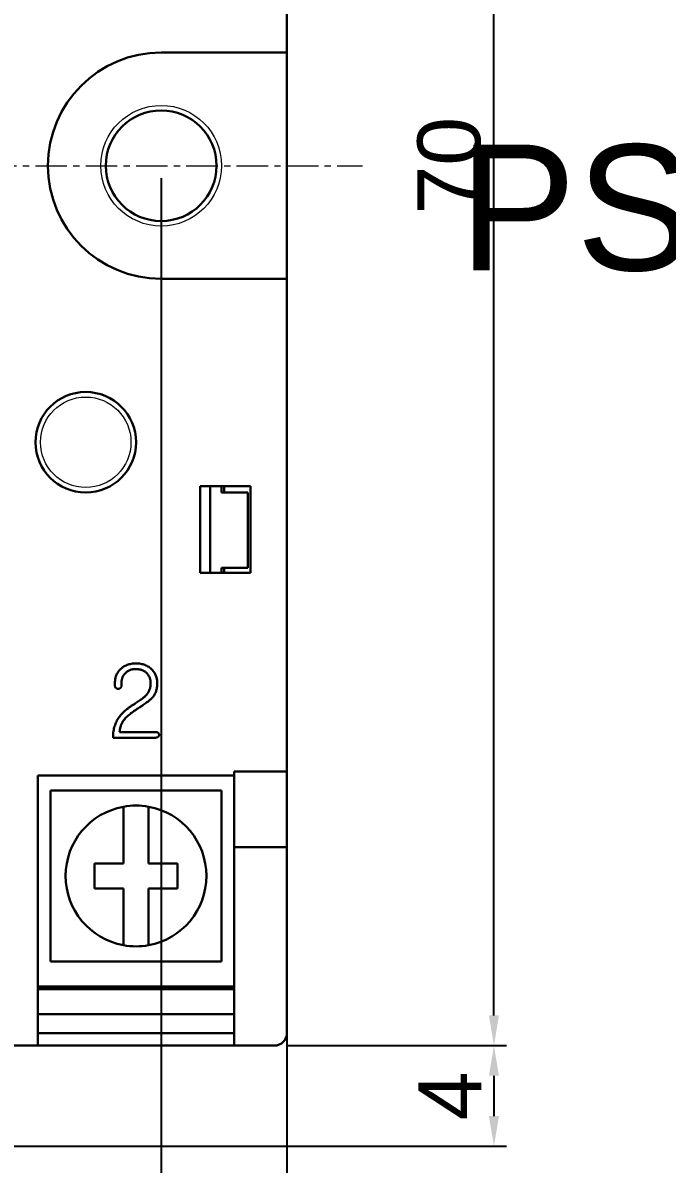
# Model space of a CAD drawing. Header units: millimetres. Extents: x 2473 to 2777, y 1336 to 1553.
# Drawn here: x 2624.02 to 2649.64, y 1377.84 to 1423.23 of the extents above; entities that cross this region are included whole.
import ezdxf
from ezdxf.enums import TextEntityAlignment as Align

# ---------------------------------------------------------------- set-up
doc = ezdxf.new("R2010")
doc.units = ezdxf.units.MM
doc.linetypes.add('CENTER', pattern=[2, 1.25, -0.25, 0.25, -0.25])
for name, color, linetype, lineweight in [('Z_OM_CENTER', 4, 'CENTER', 13), ('Z_OM_OUTLINE', 7, 'Continuous', 30), ('Z_OM_THIN_LINE', 2, 'Continuous', 13)]:
    doc.layers.add(name, color=color, linetype=linetype, lineweight=lineweight)
doc.layers.add('Z_OM_DIM', color=3, linetype='Continuous')
doc.layers.add('Z_OM_NOTE', color=3, linetype='Continuous')
doc.styles.get("Standard").update_dxf_attribs({"font": 'arial.ttf'})
doc.dimstyles.new('AUTONICS SPEC$0', dxfattribs={"dimtxt": 2.5, "dimasz": 1.2, "dimexe": 0.5, "dimexo": 0.5, "dimgap": 0.5, "dimtad": 1, "dimlfac": 0.5, "dimdsep": 46, "dimtxsty": 'Standard', "dimcen": 0, "dimclrd": 256, "dimclre": 256, "dimclrt": 2, "dimazin": 2, "dimtp": 0.1, "dimtm": 0.1, "dimtfac": 0.71, "dimtmove": 0, "dimatfit": 3, "dimfxl": 0, "dimlwd": -1, "dimlwe": -1, "dimarcsym": 0})

# ---------------------------------------------------------------- blocks, each defined once
blk = doc.blocks.new('*D17')
at = {"layer": 'Defpoints', "color": 0}
for p in [(2584.525, 1383.55), (2634.525, 1383.55), (2634.525, 1364.935)]:
    blk.add_point(p, dxfattribs=at)
at = {"layer": 'Z_OM_DIM'}
for p, q in [((2584.525, 1383.05), (2584.525, 1364.435)), ((2634.525, 1383.05), (2634.525, 1364.435)), ((2585.725, 1364.935), (2633.325, 1364.935))]:
    blk.add_line(p, q, dxfattribs=at)
for points in [[(2585.725, 1365.135), (2585.725, 1364.735), (2584.525, 1364.935)], [(2633.325, 1365.135), (2633.325, 1364.735), (2634.525, 1364.935)]]:
    blk.add_solid(points, dxfattribs=at)
at = {"layer": 'Z_OM_DIM', "color": 2, "insert": (2609.525, 1366.712), "char_height": 2.5, "attachment_point": 5}
blk.add_mtext('50', dxfattribs=at)
blk = doc.blocks.new('*D18')
at = {"layer": 'Defpoints', "color": 0}
for p in [(2589.525, 1417.55), (2629.525, 1417.55), (2629.525, 1369.401)]:
    blk.add_point(p, dxfattribs=at)
at = {"layer": 'Z_OM_DIM'}
for p, q in [((2589.525, 1417.05), (2589.525, 1368.901)), ((2629.525, 1417.05), (2629.525, 1368.901)), ((2590.725, 1369.401), (2628.325, 1369.401))]:
    blk.add_line(p, q, dxfattribs=at)
for points in [[(2590.725, 1369.601), (2590.725, 1369.201), (2589.525, 1369.401)], [(2628.325, 1369.601), (2628.325, 1369.201), (2629.525, 1369.401)]]:
    blk.add_solid(points, dxfattribs=at)
at = {"layer": 'Z_OM_DIM', "color": 2, "insert": (2609.525, 1371.177), "char_height": 2.5, "attachment_point": 5}
blk.add_mtext('40', dxfattribs=at)
blk = doc.blocks.new('*D19')
at = {"layer": 'Defpoints', "color": 0}
for p in [(2634.025, 1452.55), (2642.756, 1452.55), (2634.025, 1382.55)]:
    blk.add_point(p, dxfattribs=at)
at = {"layer": 'Z_OM_DIM'}
for p, q in [((2634.525, 1452.55), (2643.256, 1452.55)), ((2642.756, 1383.75), (2642.756, 1451.35)), ((2634.525, 1382.55), (2643.256, 1382.55))]:
    blk.add_line(p, q, dxfattribs=at)
for points in [[(2642.556, 1451.35), (2642.956, 1451.35), (2642.756, 1452.55)], [(2642.556, 1383.75), (2642.956, 1383.75), (2642.756, 1382.55)]]:
    blk.add_solid(points, dxfattribs=at)
at = {"layer": 'Z_OM_DIM', "color": 2, "insert": (2640.98, 1417.55), "char_height": 2.5, "attachment_point": 5, "rotation": 90}
blk.add_mtext('70', dxfattribs=at)
blk = doc.blocks.new('*D20')
at = {"layer": 'Defpoints', "color": 0}
for p in [(2634.025, 1382.55), (2614.275, 1378.55), (2642.756, 1378.55)]:
    blk.add_point(p, dxfattribs=at)
at = {"layer": 'Z_OM_DIM'}
for p, q in [((2634.525, 1382.55), (2643.256, 1382.55)), ((2642.756, 1381.35), (2642.756, 1379.75)), ((2614.775, 1378.55), (2643.256, 1378.55))]:
    blk.add_line(p, q, dxfattribs=at)
for points in [[(2642.556, 1381.35), (2642.956, 1381.35), (2642.756, 1382.55)], [(2642.556, 1379.75), (2642.956, 1379.75), (2642.756, 1378.55)]]:
    blk.add_solid(points, dxfattribs=at)
at = {"layer": 'Z_OM_DIM', "color": 2, "insert": (2641.006, 1380.55), "char_height": 2.5, "attachment_point": 5, "rotation": 90}
blk.add_mtext('4', dxfattribs=at)

msp = doc.modelspace()

# ---------------------------------------------------------------- linework, layer by layer
at = {"layer": 'Z_OM_CENTER'}
msp.add_line((2584.525, 1417.55), (2637.525, 1417.55), dxfattribs=at)
at = {"layer": 'Z_OM_OUTLINE'}
for p, q in [((2634.525, 1441.65), (2634.525, 1422.05)), ((2634.025, 1422.05), (2629.525, 1422.05)), ((2634.525, 1422.05), (2634.025, 1422.05)), ((2634.525, 1422.05), (2634.525, 1421.85)), ((2634.525, 1413.25), (2634.525, 1421.85)), ((2634.525, 1413.25), (2634.525, 1413.05)), ((2629.525, 1413.05), (2634.025, 1413.05)), ((2634.025, 1413.05), (2634.525, 1413.05)), ((2634.525, 1413.05), (2634.525, 1393.45)), ((2633.075, 1404.8), (2631.075, 1404.8)), ((2631.075, 1404.8), (2631.075, 1401.35)), ((2631.475, 1401.35), (2631.475, 1404.8)), ((2631.925, 1404.8), (2631.925, 1404.55)), ((2632.025, 1404.55), (2632.025, 1404.8)), ((2633.075, 1401.35), (2633.075, 1404.8)), ((2631.925, 1404.55), (2632.975, 1404.55)), ((2632.975, 1404.55), (2632.975, 1401.55)), ((2631.925, 1401.55), (2631.925, 1401.35)), ((2632.975, 1401.55), (2631.925, 1401.55)), ((2632.025, 1401.35), (2632.025, 1401.55)), ((2631.075, 1401.35), (2633.075, 1401.35)), ((2627.686, 1396.982), (2627.686, 1396.882)), ((2627.948, 1396.869), (2627.948, 1396.979)), ((2628.597, 1395.959), (2628.675, 1396.014)), ((2627.611, 1394.8), (2629.318, 1394.8)), ((2629.318, 1395.024), (2627.873, 1395.024)), ((2632.425, 1393.3), (2624.625, 1393.3)), ((2624.625, 1393.3), (2624.625, 1383.55)), ((2634.525, 1393.45), (2632.425, 1393.45)), ((2632.425, 1393.45), (2632.425, 1390.45)), ((2634.525, 1390.45), (2634.525, 1393.45)), ((2625.125, 1392.7), (2625.125, 1385.9)), ((2625.125, 1392.7), (2631.925, 1392.7)), ((2631.925, 1392.7), (2631.925, 1385.9)), ((2628.025, 1391.029), (2628.025, 1389.8)), ((2629.025, 1389.8), (2629.025, 1391.029)), ((2632.425, 1390.45), (2634.525, 1390.45)), ((2632.425, 1383.55), (2632.425, 1390.45)), ((2634.525, 1390.45), (2634.525, 1383.55)), ((2628.025, 1389.8), (2626.875, 1389.8)), ((2626.875, 1389.8), (2626.875, 1388.8)), ((2630.175, 1389.8), (2629.025, 1389.8)), ((2630.175, 1388.8), (2630.175, 1389.8)), ((2626.875, 1388.8), (2628.025, 1388.8)), ((2628.025, 1388.8), (2628.025, 1387.571)), ((2629.025, 1388.8), (2630.175, 1388.8)), ((2629.025, 1387.571), (2629.025, 1388.8)), ((2625.125, 1385.9), (2631.925, 1385.9)), ((2632.425, 1384.9), (2624.625, 1384.9)), ((2632.425, 1384.85), (2624.625, 1384.85)), ((2632.425, 1384.8), (2624.625, 1384.8)), ((2624.625, 1383.8), (2632.425, 1383.8)), ((2624.625, 1383.55), (2624.625, 1382.55)), ((2632.425, 1382.55), (2632.425, 1383.55)), ((2634.525, 1383.55), (2634.525, 1383.05)), ((2624.625, 1383.05), (2632.425, 1383.05)), ((2624.625, 1382.55), (2622.425, 1382.55)), ((2624.625, 1382.55), (2632.425, 1382.55)), ((2634.025, 1382.55), (2632.425, 1382.55))]:
    msp.add_line(p, q, dxfattribs=at)
for centre, radius in [((2629.525, 1417.55), 2.2), ((2626.525, 1406.55), 2)]:
    msp.add_circle(centre, radius, dxfattribs=at)
for centre, radius, start, end in [((2629.525, 1417.55), 4.5, 90, 270), ((2628.525, 1389.3), 2.8, 100.2866, 259.7134), ((2628.525, 1389.3), 2.8, 79.7134, 100.2866), ((2628.525, 1389.3), 2.8, 280.2866, 79.7134), ((2628.525, 1389.3), 2.8, 259.7134, 280.2866), ((2634.025, 1383.05), 0.5, 270, 0)]:
    msp.add_arc(centre, radius, start, end, dxfattribs=at)
for points, knots in [([(2627.893, 1397.511), (2627.876, 1397.493), (2627.844, 1397.457), (2627.802, 1397.398), (2627.766, 1397.337), (2627.736, 1397.272), (2627.714, 1397.203), (2627.698, 1397.132), (2627.688, 1397.058), (2627.687, 1397.007), (2627.686, 1396.982)], [0, 0, 0, 0, 0.126283, 0.249636, 0.371196, 0.493066, 0.615259, 0.739587, 0.867725, 1, 1, 1, 1]), ([(2628.526, 1397.753), (2628.493, 1397.753), (2628.43, 1397.752), (2628.338, 1397.739), (2628.25, 1397.721), (2628.168, 1397.695), (2628.091, 1397.66), (2628.019, 1397.618), (2627.953, 1397.569), (2627.913, 1397.531), (2627.893, 1397.511)], [0, 0, 0, 0, 0.139305, 0.272036, 0.399842, 0.523168, 0.643658, 0.762037, 0.880119, 1, 1, 1, 1]), ([(2627.948, 1396.979), (2627.948, 1396.998), (2627.949, 1397.034), (2627.956, 1397.088), (2627.967, 1397.139), (2627.983, 1397.188), (2628.003, 1397.234), (2628.029, 1397.278), (2628.058, 1397.32), (2628.081, 1397.345), (2628.092, 1397.358)], [0, 0, 0, 0, 0.13351, 0.262216, 0.38893, 0.511484, 0.632247, 0.753637, 0.87557, 1, 1, 1, 1]), ([(2628.092, 1397.358), (2628.106, 1397.372), (2628.133, 1397.399), (2628.178, 1397.434), (2628.227, 1397.463), (2628.28, 1397.487), (2628.337, 1397.506), (2628.396, 1397.52), (2628.46, 1397.527), (2628.503, 1397.528), (2628.526, 1397.529)], [0, 0, 0, 0, 0.1197222, 0.2395621, 0.3575625, 0.478001, 0.6012331, 0.7285669, 0.861038, 1, 1, 1, 1]), ([(2629.158, 1397.507), (2629.137, 1397.526), (2629.097, 1397.566), (2629.03, 1397.616), (2628.958, 1397.658), (2628.881, 1397.694), (2628.799, 1397.72), (2628.712, 1397.74), (2628.62, 1397.751), (2628.558, 1397.752), (2628.526, 1397.753)], [0, 0, 0, 0, 0.1213937, 0.2409119, 0.3601983, 0.480793, 0.6033354, 0.7302471, 0.8617776, 1, 1, 1, 1]), ([(2628.526, 1397.529), (2628.548, 1397.528), (2628.591, 1397.527), (2628.655, 1397.519), (2628.715, 1397.506), (2628.772, 1397.487), (2628.825, 1397.462), (2628.874, 1397.432), (2628.921, 1397.397), (2628.949, 1397.369), (2628.962, 1397.355)], [0, 0, 0, 0, 0.137717, 0.269152, 0.396523, 0.518651, 0.639611, 0.758212, 0.877937, 1, 1, 1, 1]), ([(2628.962, 1397.355), (2628.974, 1397.342), (2628.997, 1397.317), (2629.026, 1397.274), (2629.052, 1397.23), (2629.071, 1397.182), (2629.087, 1397.133), (2629.099, 1397.081), (2629.105, 1397.026), (2629.106, 1396.989), (2629.107, 1396.97)], [0, 0, 0, 0, 0.123885, 0.24539, 0.366427, 0.486915, 0.610536, 0.735625, 0.865433, 1, 1, 1, 1]), ([(2629.368, 1396.967), (2629.368, 1396.994), (2629.366, 1397.045), (2629.356, 1397.121), (2629.34, 1397.194), (2629.317, 1397.263), (2629.287, 1397.329), (2629.251, 1397.392), (2629.208, 1397.452), (2629.175, 1397.488), (2629.158, 1397.507)], [0, 0, 0, 0, 0.132879, 0.260823, 0.384865, 0.507069, 0.628977, 0.750578, 0.873917, 1, 1, 1, 1]), ([(2629.107, 1396.97), (2629.106, 1396.947), (2629.105, 1396.902), (2629.097, 1396.836), (2629.083, 1396.772), (2629.064, 1396.711), (2629.04, 1396.651), (2629.009, 1396.596), (2628.975, 1396.542), (2628.947, 1396.51), (2628.933, 1396.493)], [0, 0, 0, 0, 0.132748, 0.260728, 0.385939, 0.509648, 0.631125, 0.752852, 0.875366, 1, 1, 1, 1]), ([(2629.177, 1396.397), (2629.193, 1396.415), (2629.224, 1396.452), (2629.262, 1396.514), (2629.295, 1396.579), (2629.322, 1396.649), (2629.343, 1396.723), (2629.358, 1396.801), (2629.367, 1396.883), (2629.368, 1396.939), (2629.368, 1396.967)], [0, 0, 0, 0, 0.117576, 0.234513, 0.353393, 0.473629, 0.598035, 0.726691, 0.860363, 1, 1, 1, 1]), ([(2627.686, 1396.882), (2627.687, 1396.872), (2627.687, 1396.852), (2627.695, 1396.824), (2627.706, 1396.799), (2627.718, 1396.785), (2627.724, 1396.778)], [0, 0, 0, 0, 0.2742778, 0.524596, 0.7646506, 1, 1, 1, 1]), ([(2627.724, 1396.778), (2627.73, 1396.773), (2627.743, 1396.762), (2627.765, 1396.752), (2627.789, 1396.745), (2627.806, 1396.744), (2627.815, 1396.744)], [0, 0, 0, 0, 0.250921, 0.492134, 0.740992, 1, 1, 1, 1]), ([(2627.815, 1396.744), (2627.823, 1396.744), (2627.841, 1396.745), (2627.865, 1396.752), (2627.887, 1396.762), (2627.9, 1396.773), (2627.906, 1396.778)], [0, 0, 0, 0, 0.264234, 0.512515, 0.75317, 1, 1, 1, 1]), ([(2627.906, 1396.778), (2627.913, 1396.784), (2627.925, 1396.795), (2627.938, 1396.818), (2627.947, 1396.842), (2627.948, 1396.86), (2627.948, 1396.869)], [0, 0, 0, 0, 0.251575, 0.494641, 0.739276, 1, 1, 1, 1]), ([(2628.933, 1396.493), (2628.92, 1396.48), (2628.894, 1396.453), (2628.848, 1396.412), (2628.794, 1396.369), (2628.733, 1396.322), (2628.664, 1396.272), (2628.586, 1396.221), (2628.502, 1396.165), (2628.442, 1396.128), (2628.411, 1396.108)], [0, 0, 0, 0, 0.0819925, 0.1761959, 0.2828866, 0.401538, 0.5322548, 0.6753524, 0.8311672, 1, 1, 1, 1]), ([(2628.411, 1396.108), (2628.378, 1396.087), (2628.314, 1396.046), (2628.223, 1395.981), (2628.138, 1395.915), (2628.06, 1395.848), (2627.989, 1395.778), (2627.925, 1395.708), (2627.867, 1395.636), (2627.833, 1395.586), (2627.816, 1395.561)], [0, 0, 0, 0, 0.14365, 0.280986, 0.412284, 0.539416, 0.660649, 0.777948, 0.890757, 1, 1, 1, 1]), ([(2628.675, 1396.014), (2628.706, 1396.033), (2628.764, 1396.071), (2628.847, 1396.127), (2628.923, 1396.179), (2628.99, 1396.229), (2629.048, 1396.275), (2629.099, 1396.318), (2629.142, 1396.358), (2629.166, 1396.384), (2629.177, 1396.397)], [0, 0, 0, 0, 0.171352, 0.330159, 0.474433, 0.606288, 0.723792, 0.829102, 0.920416, 1, 1, 1, 1]), ([(2627.816, 1395.561), (2627.8, 1395.534), (2627.766, 1395.48), (2627.724, 1395.393), (2627.689, 1395.303), (2627.659, 1395.209), (2627.637, 1395.112), (2627.621, 1395.011), (2627.612, 1394.907), (2627.612, 1394.836), (2627.611, 1394.8)], [0, 0, 0, 0, 0.1197926, 0.2399205, 0.3608197, 0.4824745, 0.6074813, 0.7345591, 0.8649394, 1, 1, 1, 1]), ([(2628.033, 1395.487), (2628.046, 1395.505), (2628.075, 1395.543), (2628.126, 1395.599), (2628.184, 1395.655), (2628.251, 1395.713), (2628.326, 1395.772), (2628.409, 1395.834), (2628.5, 1395.896), (2628.564, 1395.937), (2628.597, 1395.959)], [0, 0, 0, 0, 0.09225, 0.193438, 0.303448, 0.422673, 0.551914, 0.690734, 0.84011, 1, 1, 1, 1]), ([(2627.873, 1395.024), (2627.876, 1395.047), (2627.881, 1395.092), (2627.893, 1395.158), (2627.907, 1395.221), (2627.926, 1395.281), (2627.948, 1395.337), (2627.972, 1395.391), (2628, 1395.441), (2628.022, 1395.472), (2628.033, 1395.487)], [0, 0, 0, 0, 0.14016, 0.27538, 0.404855, 0.53082, 0.653149, 0.771246, 0.886269, 1, 1, 1, 1]), ([(2629.406, 1394.992), (2629.4, 1394.997), (2629.387, 1395.007), (2629.365, 1395.016), (2629.342, 1395.023), (2629.326, 1395.024), (2629.318, 1395.024)], [0, 0, 0, 0, 0.248578, 0.496632, 0.743487, 1, 1, 1, 1]), ([(2629.318, 1394.8), (2629.326, 1394.8), (2629.342, 1394.801), (2629.365, 1394.809), (2629.387, 1394.819), (2629.4, 1394.83), (2629.406, 1394.836)], [0, 0, 0, 0, 0.252294, 0.496302, 0.745027, 1, 1, 1, 1]), ([(2629.443, 1394.912), (2629.443, 1394.92), (2629.442, 1394.935), (2629.435, 1394.956), (2629.423, 1394.976), (2629.412, 1394.986), (2629.406, 1394.992)], [0, 0, 0, 0, 0.25123, 0.494403, 0.741678, 1, 1, 1, 1]), ([(2629.406, 1394.836), (2629.412, 1394.841), (2629.422, 1394.852), (2629.435, 1394.87), (2629.442, 1394.891), (2629.443, 1394.905), (2629.443, 1394.912)], [0, 0, 0, 0, 0.2696767, 0.516477, 0.7576832, 1, 1, 1, 1]), ([(2628.025, 1392.055), (2628.025, 1392.052), (2628.025, 1392.045), (2628.025, 1391.953), (2628.025, 1391.746), (2628.025, 1391.459), (2628.025, 1391.205), (2628.025, 1391.06), (2628.025, 1391.029)], [0, 0, 0, 0, 0.097073, 0.305417, 0.514403, 0.725608, 0.940944, 1, 1, 1, 1]), ([(2629.025, 1391.029), (2629.025, 1391.066), (2629.025, 1391.226), (2629.025, 1391.498), (2629.025, 1391.79), (2629.025, 1391.985), (2629.025, 1392.051), (2629.025, 1392.054), (2629.025, 1392.055)], [0, 0, 0, 0, 0.069792, 0.302406, 0.524274, 0.739225, 0.950123, 1, 1, 1, 1]), ([(2628.025, 1387.571), (2628.025, 1387.481), (2628.025, 1387.271), (2628.025, 1386.968), (2628.025, 1386.727), (2628.025, 1386.574), (2628.025, 1386.555), (2628.025, 1386.545)], [0, 0, 0, 0, 0.168651, 0.396242, 0.614757, 0.799387, 1, 1, 1, 1]), ([(2629.025, 1386.545), (2629.025, 1386.545), (2629.025, 1386.546), (2629.025, 1386.587), (2629.025, 1386.74), (2629.025, 1386.992), (2629.025, 1387.283), (2629.025, 1387.483), (2629.025, 1387.571)], [0, 0, 0, 0, 0.0255, 0.200841, 0.411603, 0.62228, 0.835316, 1, 1, 1, 1])]:
    msp.add_open_spline(points, degree=3, knots=knots, dxfattribs=at)
at = {"layer": 'Z_OM_THIN_LINE'}
for centre, radius in [((2629.525, 1417.55), 2.4), ((2626.525, 1406.55), 1.8)]:
    msp.add_circle(centre, radius, dxfattribs=at)

# ---------------------------------------------------------------- texts
at = {"layer": 'Z_OM_NOTE'}
msp.add_text('PS 08', height=5, dxfattribs=at).set_placement((2650.88, 1415.891), align=Align.MIDDLE)

# ---------------------------------------------------------------- dimensions: what is measured, and where the dimension line sits
at = {"layer": 'Z_OM_DIM'}
for base, p2, picture, middle in [((2642.756, 1452.55), (2634.025, 1452.55), '*D19', (2640.98, 1417.55)), ((2642.756, 1378.55), (2614.275, 1378.55), '*D20', (2641.006, 1380.55))]:
    dim = msp.add_linear_dim(base=base, p1=(2634.025, 1382.55), p2=p2, angle=90, dimstyle='AUTONICS SPEC$0', override={"dimlfac": 1}, dxfattribs=at)
    dim.commit()
    dim.dimension.update_dxf_attribs({"geometry": picture, "text_midpoint": middle})
dim = msp.add_linear_dim(base=(2629.525, 1369.401), p1=(2589.525, 1417.55), p2=(2629.525, 1417.55), dimstyle='AUTONICS SPEC$0', override={"dimlfac": 1}, dxfattribs=at)
dim.commit()
dim.dimension.update_dxf_attribs({"geometry": '*D18', "text_midpoint": (2609.525, 1371.177)})
dim = msp.add_linear_dim(base=(2634.525, 1364.935), p1=(2584.525, 1383.55), p2=(2634.525, 1383.55), dimstyle='AUTONICS SPEC$0', override={"dimlfac": 1}, dxfattribs=at)
dim.commit()
dim.dimension.update_dxf_attribs({"geometry": '*D17', "text_midpoint": (2609.525, 1364.935), "dimtype": 160})

doc.saveas('drawing.dxf')
